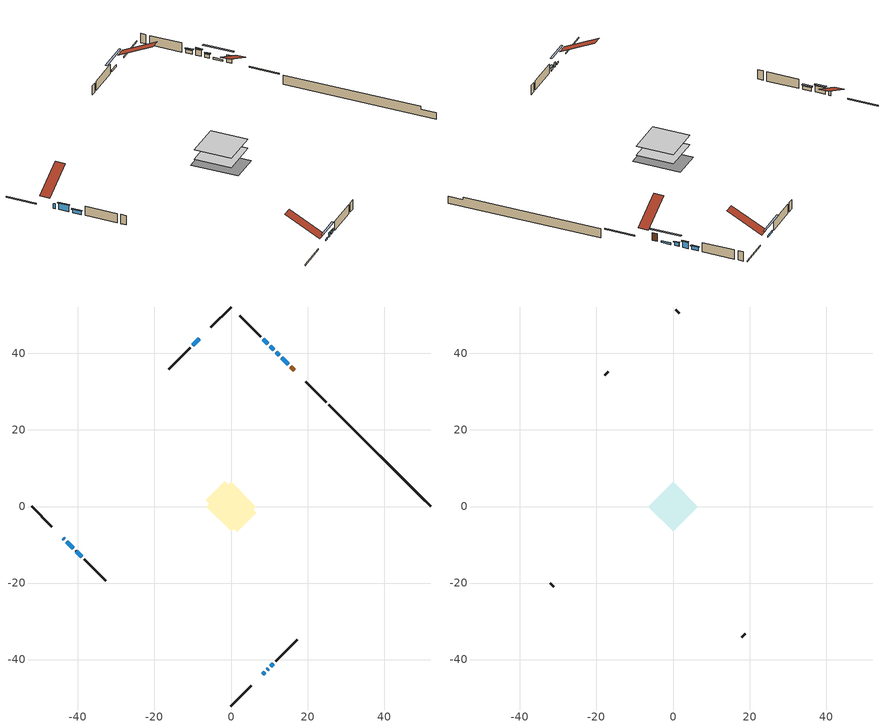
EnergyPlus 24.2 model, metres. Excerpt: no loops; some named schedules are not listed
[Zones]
conditioned space
 floor adiabatic (AdiabaticFloorConstruction): -6.46,0 0,6.46 6.46,0 0,-6.46 z0.61
 floor foundation (Slab1 construction): -6.66,1.61 -1.61,6.66 6.66,-1.61 1.61,-6.66 z-1.83
 wall outside (RimJoist1 construction): 0,-52.13 5.26,-46.87 / -52.13,0 -46.87,-5.26 / 0,52.13 -5.26,46.87 / 24.85,27.28 19.59,32.54 z0.61:0.91
 wall outside (AdiabaticWallConstruction 1): 16.57,35.56 15.66,36.47 z0.61:2.64
 wall outside (AdiabaticWallConstruction): -43.85,-8.28 -43.58,-8.56 / 9.51,-42.62 9.79,-42.35 z0.61:1.83; -42.92,-9.21 -41.16,-10.97 z0.61:2.31; 15,37.13 13.28,38.86 / -8.28,43.85 -10,42.13 / 8.28,-43.85 8.86,-43.28 z0.61:1.07; 12.62,39.51 11.87,40.27 / 9.62,42.51 8.47,43.66 / -40.5,-11.63 -38.99,-13.14 z0.61:1.53; 11.21,40.92 10.28,41.86 z0.61:2.19; 10.44,-41.69 11.09,-41.04 z0.61:1.43
 wall outside (Wall1 construction): 11.75,-40.39 17.32,-34.81 / -38.34,-13.79 -32.76,-19.37 / -10.66,41.47 -16.24,35.9 / 7.81,44.32 2.23,49.9 z0.61:3.05
 wall foundation (FoundationWall1 construction): 25.51,26.63,-1.83 25.51,26.63,0.61 49.47,2.66,0.61 49.47,2.66,-0.08 52.13,0,-0.08 52.13,0,-1.83
 window (WindowConstruction 6): -43.85,-8.28 -43.58,-8.55 z0.61:1.83
 window (WindowConstruction 5): -42.92,-9.21 -41.16,-10.97 z0.61:2.31
 window (WindowConstruction 8): 15,37.13 13.28,38.85 z0.61:1.07
 window (WindowConstruction 9): -8.28,43.85 -10,42.13 z0.61:1.07
 window (WindowConstruction 10): 8.28,-43.85 8.85,-43.28 z0.61:1.07
 window (WindowConstruction 7): 9.51,-42.62 9.79,-42.35 z0.61:1.83
 window (WindowConstruction): 12.62,39.51 11.87,40.27 z0.61:1.52
 window (WindowConstruction 1): 11.21,40.92 10.28,41.86 z0.61:2.19
 window (WindowConstruction 2): 9.62,42.51 8.47,43.66 z0.61:1.52
 window (WindowConstruction 3): 10.44,-41.69 11.09,-41.04 z0.61:1.42
 window (WindowConstruction 4): -40.5,-11.63 -38.99,-13.14 z0.61:1.52
 door (Door): 16.57,35.56 15.66,36.47 z0.61:2.64
 ceiling adiabatic (AdiabaticFloorConstruction): 0,-6.46 6.46,0 0,6.46 -6.46,0 z0.61
attic - vented
 floor to conditioned space (Floor1 construction Reversed): -6.46,0 0,6.46 6.46,0 0,-6.46 z3.05
 wall outside (Wall2 construction): 17.98,-34.15 18.9,-33.23 / -32.1,-20.03 -31.18,-20.95 / -16.89,35.24 -17.81,34.32 / 1.58,50.55 0.66,51.48 z0.61:3.05
 roof outside (Roof1 construction): 7.62,-44.51,3.05 1.51,-38.4,7.37 -0.19,-40.11,7.37 5.91,-46.22,3.05; -44.51,-7.62,3.05 -38.4,-1.51,7.37 -40.11,0.19,7.37 -46.22,-5.91,3.05; -7.62,44.51,3.05 -1.51,38.4,7.37 0.19,40.11,7.37 -5.91,46.22,3.05; 17.23,34.9,3.05 11.12,28.8,7.37 12.83,27.09,7.37 18.94,33.2,3.05
shading: -41.02,-11.11 -43.06,-9.07 -43.35,-9.36 -41.31,-11.41 z2.51; 11.41,40.72 16.87,35.26 17.16,35.56 11.7,41.01 z3.71; -11.87,40.26 -6.41,45.72 -6.7,46.01 -12.16,40.55 z3.71; 10.72,-41.41 6.41,-45.72 6.7,-46.01 11.01,-41.7 z3.71; 11.72,40.41 12.76,39.37 13.05,39.66 12.02,40.7 z1.73; 10.13,42 11.35,40.78 11.64,41.07 10.42,42.29 z2.39; 8.33,43.81 9.76,42.37 10.05,42.66 8.62,44.1 z1.73; 11.23,-40.9 10.3,-41.83 10.59,-42.12 11.52,-41.19 z1.62; -38.85,-13.28 -40.65,-11.49 -40.94,-11.78 -39.14,-13.57 z1.73
[Building]
Building 1: Terrain=Suburbs
[Site:Location]
Quebec Intl AP_QC: Latitude {deg}=46.8; Longitude {deg}=-71.38; Time Zone {hr}=-5; Elevation {m}=74; Keep Site Location Information=Yes
[Site:GroundTemperature:Shallow]
0.0108218, -2.24938, -2.43038, -1.3578, 2.94801, 7.23376, 10.9493, 13.303, 13.5029, 11.5886, 7.96783, 3.81355
[Site:WaterMainsTemperature]
Calculation Method=Schedule; Temperature Schedule=mains temperature schedule
[Material] Roughness=Rough; Thermal Absorptance=0.9
Name | Thickness {m} | Conductivity {W/m-K} | Density {kg/m3} | Specific Heat {J/kg-K} | Solar Absorptance | Visible Absorptance
asphalt or fiberglass shingles | 0.00635 | 0.162714 | 1121.4 | 1465.45 | 0.4 | 0.4
ceiling loosefill ins | 0.169333 | 0.0480833 | 16.02 | 1046.75 | 0.7 | 0.7
ceiling stud and cavity | 0.1397 | 0.0758482 | 65.682 | 1177.47 | 0.7 | 0.7
concrete 4.0 in. | 0.1016 | 1.803125 | 2242.8 | 837.4 | 0.7 | 0.7
concrete 8.0 in. | 0.2032 | 1.803125 | 2242.8 | 837.4 | 0.7 | 0.7
door material | 0.04445 | 0.053851 | 512.64 | 1214.23 | 0.7 | 0.7
exterior vertical ins | 0.0204263 | 0.029427 | 32.04 | 1214.23 | 0.7 | 0.7
floor covering | 0.0127 | 0.0433444 | 54.468 | 1339.84 | 0.6 | 0.6
floor rigid ins; wall rigid ins 1 | 0.512978 | 0.029427 | 32.04 | 1214.23 | 0.7 | 0.7
floor stud and cavity | 0.1397 | 1.75129 | 37.0049 | 1207.88 | 0.7 | 0.7
furniture material conditioned space 1 | 0.1524 | 0.115458 | 640.8 | 1214.23 | 0.6 | 0.6
gypsum board | 0.0127 | 0.160291 | 801 | 837.4 | 0.6 | 0.6
gypsum board 1 | 0.0127 | 0.160291 | 801 | 837.4 | 0.7 | 0.7
osb sheathing 0.5 in. | 0.0127 | 0.115458 | 512.64 | 1214.23 | 0.7 | 0.7
osb sheathing 0.75 in. | 0.01905 | 0.115458 | 512.64 | 1214.23 | 0.7 | 0.7
osb sheathing 2.0 in. | 0.0508 | 0.115458 | 512.64 | 1214.23 | 0.7 | 0.7
rim joist stud and cavity | 0.0508 | 0.433314 | 125.044 | 1163.47 | 0.6 | 0.6
wall rigid ins | 0.051816 | 0.029427 | 32.04 | 1214.23 | 0.7 | 0.7
wall stud and cavity | 0.1397 | 0.721317 | 139.0536 | 1170.24 | 0.7 | 0.7
wall stud and cavity 1 | 0.0889 | 6.9971 | 50.32683 | 1063.81 | 0.6 | 0.6
wall stud and cavity 2 | 0.0889 | 0.380278 | 52.3479 | 1209.89 | 0.7 | 0.7
wall stud and cavity 3 | 0.0889 | 0.391764 | 83.0341 | 1211.67 | 0.7 | 0.7
wood siding | 0.0254 | 0.102417 | 544.68 | 1172.36 | 0.4 | 0.4
wood siding 1 | 0.00254 | 0.102417 | 544.68 | 1172.36 | 0.4 | 0.4
wood siding 2; wood siding 3; wood siding 4 | 0.0254 | 0.102417 | 544.68 | 1172.36 | 0.7 | 0.7
[WindowMaterial:SimpleGlazingSystem]
Name | U-Factor {W/m2-K} | Solar Heat Gain Coefficient
WindowMaterial | 2.77995 | 0.57
WindowMaterial 1 | 2.78903 | 0.62
WindowMaterial 2 | 2.77484 | 0.54
WindowMaterial 3 | 2.79528 | 0.66
WindowMaterial 4 | 2.992306 | 0.59
WindowMaterial 5 | 2.75724 | 0.45
[Construction]
AdiabaticFloorConstruction: floor stud and cavity, floor rigid ins, osb sheathing 0.75 in., floor covering
AdiabaticWallConstruction: wood siding 3, wall rigid ins 1, wall stud and cavity 2, gypsum board
AdiabaticWallConstruction 1: wood siding 4, wall rigid ins 1, wall stud and cavity 2, gypsum board
Door: door material
Floor1 construction Reversed: gypsum board, ceiling stud and cavity, ceiling loosefill ins
FoundationWall1 construction: concrete 8.0 in., gypsum board 1
furniture construction conditioned space 1: furniture material conditioned space 1
PartitionWallConstruction: gypsum board, wall stud and cavity 3, gypsum board
RimJoist1 construction: wood siding 2, osb sheathing 2.0 in., rim joist stud and cavity
Roof1 construction: asphalt or fiberglass shingles
Slab1 construction: concrete 4.0 in.
Wall1 construction: wood siding, wall rigid ins, osb sheathing 0.5 in., wall stud and cavity, gypsum board
Wall2 construction: wood siding 1, wall stud and cavity 1
WindowConstruction; WindowConstruction 4: WindowMaterial
WindowConstruction 1: WindowMaterial 1
WindowConstruction 10; WindowConstruction 8; WindowConstruction 9: WindowMaterial 5
WindowConstruction 2; WindowConstruction 3: WindowMaterial 2
WindowConstruction 5: WindowMaterial 3
WindowConstruction 6; WindowConstruction 7: WindowMaterial 4
[Zone] Multiplier=1; Part of Total Floor Area=Yes
Name | Volume {m3}
attic - vented | 56.7998
conditioned space | 424.1
[Space]
Name | Zone | Volume {m3}
attic - vented 1 | attic - vented | 56.7998
conditioned space 1 | conditioned space | 424.1
[ZoneInfiltration:EffectiveLeakageArea]
infil attic - vented 1: Zone or Space=attic - vented 1; Schedule=Always On Discrete; Effective Air Leakage Area {cm2}=3080.49; Stack Coefficient=0.000469912; Wind Coefficient=1.46463e-05
[ZoneMixing]
whole house fan mix: Zone or Space=attic - vented; Schedule=Always On Continuous; Design Flow Rate Calculation Method=Flow/Zone; Design Flow Rate {m3/s}=0; Source Zone or Space=conditioned space
[SurfaceProperty:ExposedFoundationPerimeter]
Slab1: Exposed Perimeter Calculation Method=TotalExposedPerimeter; Total Exposed Perimeter {m}=37.654
[InternalMass] Zone or ZoneList=conditioned space; Space or SpaceList=conditioned space 1
Name | Construction | Surface Area {m2}
furniture mass conditioned space 1 | furniture construction conditioned space 1 | 66.8003
partition wall mass | PartitionWallConstruction | 167.001
[Lights]
interior lighting: Zone or ZoneList or Space or SpaceList=conditioned space 1; Schedule=interior lighting schedule; Design Level Calculation Method=LightingLevel; Lighting Level {W}=343.2; Return Air Fraction=0; Fraction Radiant=0.6; Fraction Visible=0.2; Fraction Replaceable=1
[People]
occupants: Zone or ZoneList or Space or SpaceList=conditioned space 1; Number of People Schedule=occupants schedule; Number of People Calculation Method=People; Number of People=3; Fraction Radiant=0.314171; Sensible Heat Fraction=0.56303; Activity Level Schedule=occupants activity schedule; Carbon Dioxide Generation Rate {m3/s-W}=0; Enable ASHRAE 55 Comfort Warnings=No; Mean Radiant Temperature Calculation Type=EnclosureAveraged
[ElectricEquipment] Zone or ZoneList or Space or SpaceList=conditioned space 1; Design Level Calculation Method=EquipmentLevel
Name | Schedule | Design Level {W} | Fraction Latent | Fraction Radiant | Fraction Lost
clothes dryer | clothes dryer schedule | 140.772 | 0.015 | 0.081 | 0.85
clothes washer | clothes washer schedule | 32.1985 | 0.03 | 0.162 | 0.7
cooking range | cooking range schedule | 215.147 | 0.08 | 0.432 | 0.2
dishwasher | dishwasher schedule | 66.8632 | 0.3 | 0.18 | 0.4
fridge | fridge schedule | 72.9452 | 0 | 0.6 | 0
mech vent house fan | mech vent house fan schedule | 0 | 0 | 0 | 1
mech vent house fan cfis | mech vent house fan cfis schedule | 0 | 0 | 0 | 0
mech vent range fan 0 | mech vent range fan 0 schedule | 57 | 0 | 0 | 1
misc plug loads | misc plug loads schedule | 494.7 | 0.045 | 0.513 | 0.1
whole house fan | Always On Discrete | 0 | 0 | 0 | 1
[OtherEquipment] Zone or ZoneList or Space or SpaceList=conditioned space 1; Design Level Calculation Method=EquipmentLevel
Name | Fuel Type | Schedule | Design Level {W} | Fraction Latent | Fraction Radiant | Fraction Lost
clothes dryer 1 | Electricity | clothes dryer schedule | 0 | 0.015 | 0.081 | 0.85
cooking range 1 | Electricity | cooking range schedule | 0 | 0.08 | 0.432 | 0.2
general water use latent | None | general water use schedule | 62.594 | 1 | 0 | 0
general water use sensible | None | general water use schedule | -61.6891 | 0 | 0.6 | 0
mech vent house fan latent load | None | Always On Discrete | 0 | 1 | 0 | 0
mech vent house fan sensible load | None | Always On Discrete | 0 | 0 | 0 | 0
water heater energy adjustment1 | Electricity | Always On Discrete | 0.01 | 0 | 0 | 1
[ZoneInfiltration:DesignFlowRate] Zone or ZoneList or Space or SpaceList=conditioned space 1; Schedule=Always On Discrete; Design Flow Rate Calculation Method=Flow/Zone; Design Flow Rate {m3/s}=0
infil flow; natural vent flow; whole house fan flow
[AvailabilityManager:Scheduled]
furnace airloop Availability Manager: Schedule=Always On Discrete
[Foundation:Kiva]
Foundation Kiva 1: Initial Indoor Air Temperature {C}=18; Wall Height Above Grade {m}=0.609996; Wall Depth Below Slab {m}=0.2032; Custom Block Material Name 1=exterior vertical ins; Custom Block Depth 1 {m}=2.43998; Custom Block X Position 1 {m}=0.2159; Custom Block Z Position 1 {m}=0
[Foundation:Kiva:Settings]
Soil Conductivity {W/m-K}=0.849921; Soil Density {kg/m3}=1842.3; Soil Specific Heat {J/kg-K}=418.7; Ground Solar Absorptivity=0.9; Ground Thermal Absorptivity=0.9; Ground Surface Roughness {m}=0.03; Far-Field Width {m}=40; Deep-Ground Boundary Condition=ZeroFlux; Deep-Ground Depth {m}=40; Minimum Cell Dimension {m}=0.2; Maximum Cell Growth Coefficient=3; Simulation Timestep=Timestep
[Exterior:Lights]
exterior lighting: Schedule=exterior lighting schedule; Design Level {W}=75.6
[EnergyManagementSystem:GlobalVariable]
furnace_airloop_Fan_RTF
infil_program_Qfan
infil_program_Qinf
natural_vent_program_Qnv
natural_vent_program_Qwhf
[EnergyManagementSystem:Sensor]
Name | Output:Variable or Output:Meter Index Key | Output:Variable or Output:Meter
airflow_gain | infil flow | Infiltration Sensible Heat Gain Energy
airflow_gain_1 | natural vent flow | Infiltration Sensible Heat Gain Energy
airflow_gain_2 | whole house fan flow | Infiltration Sensible Heat Gain Energy
airflow_loss | infil flow | Infiltration Sensible Heat Loss Energy
airflow_loss_1 | natural vent flow | Infiltration Sensible Heat Loss Energy
airflow_loss_2 | whole house fan flow | Infiltration Sensible Heat Loss Energy
clg_load_cond |  | Cooling:EnergyTransfer:Zone:CONDITIONED SPACE
clg_sp_s; clg_sp_s_1 | cooling setpoint | Schedule Value
clothes_dryer_exhaust_0_sch_s | clothes dryer exhaust 0 schedule | Schedule Value
cool_season | cooling season schedule | Schedule Value
htg_load_cond |  | Heating:EnergyTransfer:Zone:CONDITIONED SPACE
htg_sp_s; htg_sp_s_1 | heating setpoint | Schedule Value
ig_ee_conv | clothes dryer | Electric Equipment Convective Heating Energy
ig_ee_conv_2 | cooking range | Electric Equipment Convective Heating Energy
ig_ee_conv_4 | fridge | Electric Equipment Convective Heating Energy
ig_ee_conv_5 | misc plug loads | Electric Equipment Convective Heating Energy
ig_ee_conv_6 | whole house fan | Electric Equipment Convective Heating Energy
ig_ee_rad | clothes dryer | Electric Equipment Radiant Heating Energy
ig_ee_rad_2 | cooking range | Electric Equipment Radiant Heating Energy
ig_ee_rad_4 | fridge | Electric Equipment Radiant Heating Energy
ig_ee_rad_5 | misc plug loads | Electric Equipment Radiant Heating Energy
ig_ee_rad_6 | whole house fan | Electric Equipment Radiant Heating Energy
ig_lgt_conv | interior lighting | Lights Convective Heating Energy
ig_lgt_rad | interior lighting | Lights Radiant Heating Energy
ig_lgt_vis | interior lighting | Lights Visible Radiation Heating Energy
ig_oe_conv | clothes dryer 1 | Other Equipment Convective Heating Energy
ig_oe_conv_1 | cooking range 1 | Other Equipment Convective Heating Energy
ig_oe_conv_2 | general water use latent | Other Equipment Convective Heating Energy
ig_oe_conv_3 | general water use sensible | Other Equipment Convective Heating Energy
ig_oe_conv_4 | water heater energy adjustment1 | Other Equipment Convective Heating Energy
ig_oe_rad | clothes dryer 1 | Other Equipment Radiant Heating Energy
ig_oe_rad_1 | cooking range 1 | Other Equipment Radiant Heating Energy
ig_oe_rad_2 | general water use latent | Other Equipment Radiant Heating Energy
ig_oe_rad_3 | general water use sensible | Other Equipment Radiant Heating Energy
ig_oe_rad_4 | water heater energy adjustment1 | Other Equipment Radiant Heating Energy
ig_ppl_conv | occupants | People Convective Heating Energy
ig_ppl_rad | occupants | People Radiant Heating Energy
im_conv | furniture mass conditioned space 1 | Surface Inside Face Convection Heat Gain Energy
im_conv_1 | partition wall mass | Surface Inside Face Convection Heat Gain Energy
im_ig | furniture mass conditioned space 1 | Surface Inside Face Internal Gains Radiation Heat Gain Energy
im_ig_1 | partition wall mass | Surface Inside Face Internal Gains Radiation Heat Gain Energy
im_lgt | furniture mass conditioned space 1 | Surface Inside Face Lights Radiation Heat Gain Energy
im_lgt_1 | partition wall mass | Surface Inside Face Lights Radiation Heat Gain Energy
im_sol | furniture mass conditioned space 1 | Surface Inside Face Solar Radiation Heat Gain Energy
im_sol_1 | partition wall mass | Surface Inside Face Solar Radiation Heat Gain Energy
im_surf | furniture mass conditioned space 1 | Surface Inside Face Net Surface Thermal Radiation Heat Gain Energy
im_surf_1 | partition wall mass | Surface Inside Face Net Surface Thermal Radiation Heat Gain Energy
mech_vent_range_fan_0_sch_s | mech vent range fan 0 schedule | Schedule Value
mv_conv | mech vent house fan | Electric Equipment Convective Heating Energy
mv_conv_1 | mech vent house fan cfis | Electric Equipment Convective Heating Energy
mv_conv_2 | mech vent range fan 0 | Electric Equipment Convective Heating Energy
mv_conv_3 | mech vent house fan latent load | Other Equipment Convective Heating Energy
mv_conv_4 | mech vent house fan sensible load | Other Equipment Convective Heating Energy
mv_rad | mech vent house fan | Electric Equipment Radiant Heating Energy
mv_rad_1 | mech vent house fan cfis | Electric Equipment Radiant Heating Energy
mv_rad_2 | mech vent range fan 0 | Electric Equipment Radiant Heating Energy
mv_rad_3 | mech vent house fan latent load | Other Equipment Radiant Heating Energy
mv_rad_4 | mech vent house fan sensible load | Other Equipment Radiant Heating Energy
natural_vent_s | natural vent schedule | Schedule Value
out_pb_s |  | Site Outdoor Air Barometric Pressure
out_wt_s |  | Site Outdoor Air Humidity Ratio
site_vw_s |  | Site Wind Speed
ss_back_out | Window1 | Surface Window Shortwave from Zone Back Out Window Heat Transfer Rate
ss_back_out_1 | Window10 | Surface Window Shortwave from Zone Back Out Window Heat Transfer Rate
ss_back_out_10 | Window8 | Surface Window Shortwave from Zone Back Out Window Heat Transfer Rate
ss_back_out_2 | Window11 | Surface Window Shortwave from Zone Back Out Window Heat Transfer Rate
ss_back_out_3 | Window14 | Surface Window Shortwave from Zone Back Out Window Heat Transfer Rate
ss_back_out_4 | Window17 | Surface Window Shortwave from Zone Back Out Window Heat Transfer Rate
ss_back_out_5 | Window2 | Surface Window Shortwave from Zone Back Out Window Heat Transfer Rate
ss_back_out_6 | Window3 | Surface Window Shortwave from Zone Back Out Window Heat Transfer Rate
ss_back_out_7 | Window4 | Surface Window Shortwave from Zone Back Out Window Heat Transfer Rate
ss_back_out_8 | Window5 | Surface Window Shortwave from Zone Back Out Window Heat Transfer Rate
ss_back_out_9 | Window7 | Surface Window Shortwave from Zone Back Out Window Heat Transfer Rate
ss_conv | Door1 | Surface Inside Face Convection Heat Gain Energy
ss_conv_1 | Window1 | Surface Inside Face Convection Heat Gain Energy
ss_conv_10 | Window7 | Surface Inside Face Convection Heat Gain Energy
ss_conv_11 | Window8 | Surface Inside Face Convection Heat Gain Energy
ss_conv_2 | Window10 | Surface Inside Face Convection Heat Gain Energy
ss_conv_3 | Window11 | Surface Inside Face Convection Heat Gain Energy
ss_conv_4 | Window14 | Surface Inside Face Convection Heat Gain Energy
ss_conv_5 | Window17 | Surface Inside Face Convection Heat Gain Energy
ss_conv_6 | Window2 | Surface Inside Face Convection Heat Gain Energy
ss_conv_7 | Window3 | Surface Inside Face Convection Heat Gain Energy
ss_conv_8 | Window4 | Surface Inside Face Convection Heat Gain Energy
ss_conv_9 | Window5 | Surface Inside Face Convection Heat Gain Energy
ss_ig | Door1 | Surface Inside Face Internal Gains Radiation Heat Gain Energy
ss_ig_1 | Window1 | Surface Inside Face Internal Gains Radiation Heat Gain Energy
ss_ig_10 | Window7 | Surface Inside Face Internal Gains Radiation Heat Gain Energy
ss_ig_11 | Window8 | Surface Inside Face Internal Gains Radiation Heat Gain Energy
ss_ig_2 | Window10 | Surface Inside Face Internal Gains Radiation Heat Gain Energy
ss_ig_3 | Window11 | Surface Inside Face Internal Gains Radiation Heat Gain Energy
ss_ig_4 | Window14 | Surface Inside Face Internal Gains Radiation Heat Gain Energy
ss_ig_5 | Window17 | Surface Inside Face Internal Gains Radiation Heat Gain Energy
ss_ig_6 | Window2 | Surface Inside Face Internal Gains Radiation Heat Gain Energy
ss_ig_7 | Window3 | Surface Inside Face Internal Gains Radiation Heat Gain Energy
ss_ig_8 | Window4 | Surface Inside Face Internal Gains Radiation Heat Gain Energy
ss_ig_9 | Window5 | Surface Inside Face Internal Gains Radiation Heat Gain Energy
ss_lgt | Door1 | Surface Inside Face Lights Radiation Heat Gain Energy
ss_sol | Door1 | Surface Inside Face Solar Radiation Heat Gain Energy
ss_surf | Door1 | Surface Inside Face Net Surface Thermal Radiation Heat Gain Energy
ss_surf_1 | Window1 | Surface Inside Face Net Surface Thermal Radiation Heat Gain Energy
ss_surf_10 | Window7 | Surface Inside Face Net Surface Thermal Radiation Heat Gain Energy
ss_surf_11 | Window8 | Surface Inside Face Net Surface Thermal Radiation Heat Gain Energy
ss_surf_2 | Window10 | Surface Inside Face Net Surface Thermal Radiation Heat Gain Energy
ss_surf_3 | Window11 | Surface Inside Face Net Surface Thermal Radiation Heat Gain Energy
ss_surf_4 | Window14 | Surface Inside Face Net Surface Thermal Radiation Heat Gain Energy
ss_surf_5 | Window17 | Surface Inside Face Net Surface Thermal Radiation Heat Gain Energy
ss_surf_6 | Window2 | Surface Inside Face Net Surface Thermal Radiation Heat Gain Energy
ss_surf_7 | Window3 | Surface Inside Face Net Surface Thermal Radiation Heat Gain Energy
ss_surf_8 | Window4 | Surface Inside Face Net Surface Thermal Radiation Heat Gain Energy
ss_surf_9 | Window5 | Surface Inside Face Net Surface Thermal Radiation Heat Gain Energy
ss_trans_in | Window1 | Surface Window Transmitted Solar Radiation Rate
ss_trans_in_1 | Window10 | Surface Window Transmitted Solar Radiation Rate
ss_trans_in_10 | Window8 | Surface Window Transmitted Solar Radiation Rate
ss_trans_in_2 | Window11 | Surface Window Transmitted Solar Radiation Rate
ss_trans_in_3 | Window14 | Surface Window Transmitted Solar Radiation Rate
ss_trans_in_4 | Window17 | Surface Window Transmitted Solar Radiation Rate
ss_trans_in_5 | Window2 | Surface Window Transmitted Solar Radiation Rate
ss_trans_in_6 | Window3 | Surface Window Transmitted Solar Radiation Rate
ss_trans_in_7 | Window4 | Surface Window Transmitted Solar Radiation Rate
ss_trans_in_8 | Window5 | Surface Window Transmitted Solar Radiation Rate
ss_trans_in_9 | Window7 | Surface Window Transmitted Solar Radiation Rate
ss_trans_out | Window1 | Surface Inside Face Initial Transmitted Diffuse Transmitted Out Window Solar Radiation Rate
ss_trans_out_1 | Window10 | Surface Inside Face Initial Transmitted Diffuse Transmitted Out Window Solar Radiation Rate
ss_trans_out_10 | Window8 | Surface Inside Face Initial Transmitted Diffuse Transmitted Out Window Solar Radiation Rate
ss_trans_out_2 | Window11 | Surface Inside Face Initial Transmitted Diffuse Transmitted Out Window Solar Radiation Rate
ss_trans_out_3 | Window14 | Surface Inside Face Initial Transmitted Diffuse Transmitted Out Window Solar Radiation Rate
ss_trans_out_4 | Window17 | Surface Inside Face Initial Transmitted Diffuse Transmitted Out Window Solar Radiation Rate
ss_trans_out_5 | Window2 | Surface Inside Face Initial Transmitted Diffuse Transmitted Out Window Solar Radiation Rate
ss_trans_out_6 | Window3 | Surface Inside Face Initial Transmitted Diffuse Transmitted Out Window Solar Radiation Rate
ss_trans_out_7 | Window4 | Surface Inside Face Initial Transmitted Diffuse Transmitted Out Window Solar Radiation Rate
ss_trans_out_8 | Window5 | Surface Inside Face Initial Transmitted Diffuse Transmitted Out Window Solar Radiation Rate
ss_trans_out_9 | Window7 | Surface Inside Face Initial Transmitted Diffuse Transmitted Out Window Solar Radiation Rate
s_conv | Floor1 | Surface Inside Face Convection Heat Gain Energy
s_conv_1 | FoundationWall1 | Surface Inside Face Convection Heat Gain Energy
s_conv_10 | Wall1:225 | Surface Inside Face Convection Heat Gain Energy
s_conv_11 | Wall1:315 | Surface Inside Face Convection Heat Gain Energy
s_conv_12 | Wall1:45 | Surface Inside Face Convection Heat Gain Energy
s_conv_2 | inferred conditioned ceiling | Surface Inside Face Convection Heat Gain Energy
s_conv_3 | inferred conditioned floor | Surface Inside Face Convection Heat Gain Energy
s_conv_4 | RimJoist1:135 | Surface Inside Face Convection Heat Gain Energy
s_conv_5 | RimJoist1:225 | Surface Inside Face Convection Heat Gain Energy
s_conv_6 | RimJoist1:315 | Surface Inside Face Convection Heat Gain Energy
s_conv_7 | RimJoist1:45 | Surface Inside Face Convection Heat Gain Energy
s_conv_8 | Slab1 | Surface Inside Face Convection Heat Gain Energy
s_conv_9 | Wall1:135 | Surface Inside Face Convection Heat Gain Energy
s_ig | Floor1 | Surface Inside Face Internal Gains Radiation Heat Gain Energy
s_ig_1 | FoundationWall1 | Surface Inside Face Internal Gains Radiation Heat Gain Energy
s_ig_10 | Wall1:225 | Surface Inside Face Internal Gains Radiation Heat Gain Energy
s_ig_11 | Wall1:315 | Surface Inside Face Internal Gains Radiation Heat Gain Energy
s_ig_12 | Wall1:45 | Surface Inside Face Internal Gains Radiation Heat Gain Energy
s_ig_2 | inferred conditioned ceiling | Surface Inside Face Internal Gains Radiation Heat Gain Energy
s_ig_3 | inferred conditioned floor | Surface Inside Face Internal Gains Radiation Heat Gain Energy
s_ig_4 | RimJoist1:135 | Surface Inside Face Internal Gains Radiation Heat Gain Energy
s_ig_5 | RimJoist1:225 | Surface Inside Face Internal Gains Radiation Heat Gain Energy
s_ig_6 | RimJoist1:315 | Surface Inside Face Internal Gains Radiation Heat Gain Energy
s_ig_7 | RimJoist1:45 | Surface Inside Face Internal Gains Radiation Heat Gain Energy
s_ig_8 | Slab1 | Surface Inside Face Internal Gains Radiation Heat Gain Energy
s_ig_9 | Wall1:135 | Surface Inside Face Internal Gains Radiation Heat Gain Energy
s_lgt | Floor1 | Surface Inside Face Lights Radiation Heat Gain Energy
